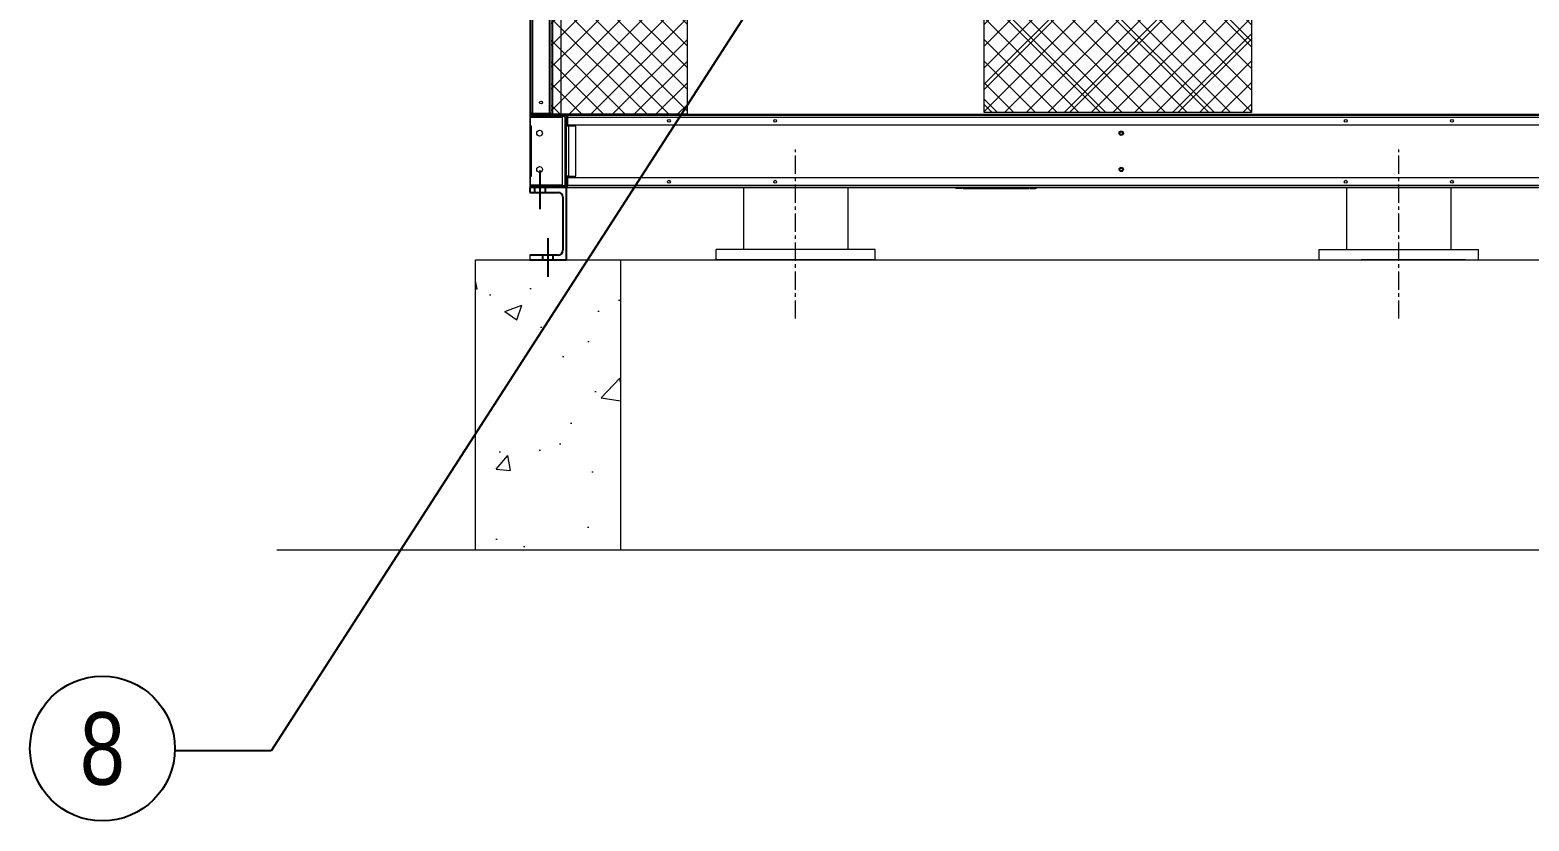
# Model space of a CAD drawing. Header units: millimetres. Extents: x -17070 to 48083, y -291348 to 45670.
# Drawn here: x 36252 to 39357, y 31146 to 32783 of the extents above; entities that cross this region are included whole.
import ezdxf
from ezdxf import colors
from ezdxf.entities.mleader import LeaderData, LeaderLine
from ezdxf.enums import TextEntityAlignment as Align
from ezdxf.math import Vec2, Vec3

# ---------------------------------------------------------------- set-up
doc = ezdxf.new("R2010")
doc.units = ezdxf.units.MM
doc.linetypes.add('CENTER', pattern=[2, 1.25, -0.25, 0.25, -0.25])
doc.linetypes.add('CENTERX2', pattern=[4, 2.5, -0.5, 0.5, -0.5])
for name, color, linetype in [('center', 1, 'CENTER'), ('냉각탑_dim', 1, 'Continuous'), ('냉각탑_text', 3, 'Continuous'), ('냉각탑_기초', 23, 'Continuous')]:
    doc.layers.add(name, color=color, linetype=linetype)
doc.styles.get("Standard").update_dxf_attribs({"font": 'arial.ttf'})
pattern_1 = [(45, (-1466092.448, -400540.574), (-22.4506403, 22.4506403), []), (135, (-1466092.448, -400540.574), (-22.4506403, -22.4506403), [])]

# ---------------------------------------------------------------- blocks, each defined once
blk = doc.blocks.new('2')
at = {"lineweight": 5}
h = blk.add_hatch(dxfattribs=at)
h.set_pattern_fill('ANSI37', scale=10)
h.set_pattern_definition(pattern_1)
h.paths.add_polyline_path([(37612.9, 32608.9), (37612.9, 34725.3), (37331.4, 34725.3), (37331.4, 32608.9)])
at = {"lineweight": 20}
h = blk.add_hatch(dxfattribs=at)
h.set_pattern_fill('ANSI37', scale=50)
h.set_pattern_definition([(45, (-1466092.45, -455758.06), (-112.253202, 112.253202), []), (135, (-1466092.45, -455758.06), (-112.253202, -112.253202), [])])
h.paths.add_polyline_path([(38781.9, 32612.3), (38781.9, 34728.7), (38228.1, 34728.7), (38228.1, 32612.3)])
at = {"lineweight": 5}
h = blk.add_hatch(dxfattribs=at)
h.set_pattern_fill('ANSI37', scale=10)
h.set_pattern_definition(pattern_1)
h.paths.add_polyline_path([(38781.9, 32612.3), (38781.9, 34728.7), (38228.1, 34728.7), (38228.1, 32612.3)])
at = {"color": 7, "lineweight": 20}
for p, q in [((37287.4, 36055.6), (37287.4, 32611)), ((37289.4, 36055.6), (37289.4, 32611)), ((37292.8, 36055.6), (37292.8, 32611)), ((37328, 32611), (37328, 36055.6)), ((37331.4, 32612.7), (37331.4, 34725.3)), ((37334.4, 32608.9), (40840.4, 32608.9)), ((37355.2, 32607.3), (40819.5, 32607.3)), ((40809.8, 32602.1), (37365, 32602.1)), ((37365, 32587.3), (40809.8, 32587.3)), ((40809.8, 32477.3), (37365, 32477.3)), ((37365, 32462.5), (40809.8, 32462.5)), ((37365, 32457.3), (40809.8, 32457.3)), ((37729.8, 32457.3), (37729.8, 32329.3)), ((37946.1, 32457.3), (37946.1, 32329.3)), ((38979.1, 32457.3), (38979.1, 32329.3)), ((39195.4, 32457.3), (39195.4, 32329.3)), ((38002.9, 32329.3), (37672.9, 32329.3)), ((37672.9, 32307.3), (37672.9, 32329.3)), ((38002.9, 32307.3), (38002.9, 32329.3)), ((38922.2, 32329.3), (39252.2, 32329.3)), ((38922.2, 32307.3), (38922.2, 32329.3)), ((39252.2, 32307.3), (39252.2, 32329.3)), ((38002.9, 32307.3), (37672.9, 32307.3)), ((37699.8, 32307.3), (37916.1, 32307.3)), ((38922.2, 32307.3), (39252.2, 32307.3)), ((39225.4, 32307.3), (39009.1, 32307.3))]:
    blk.add_line(p, q, dxfattribs=at)
at = {"color": 7, "lineweight": 20, "ltscale": 0.135166}
blk.add_line((37334.8, 32608.9), (37334.8, 32933.3), dxfattribs=at)
at = {"color": 7, "lineweight": 20, "ltscale": 0.134725}
blk.add_line((37351.4, 32933.3), (37351.4, 32610), dxfattribs=at)
at = {"color": 7, "lineweight": 20, "ltscale": 0.002}
blk.add_line((37287.4, 32611), (37287.4, 32606.2), dxfattribs=at)
at = {"color": 7, "lineweight": 20, "ltscale": 0.000874532}
blk.add_line((37289.5, 32611), (37287.4, 32611), dxfattribs=at)
at = {"lineweight": 20}
for p in [(37287.4, 32606.2), (37360.4, 32457.3)]:
    blk.add_line(p, (37287.4, 32457.3), dxfattribs=at)
at = {"color": 7, "lineweight": 20, "ltscale": 0.001417}
blk.add_line((37292.8, 32611), (37289.4, 32611), dxfattribs=at)
at = {"color": 7, "lineweight": 20, "ltscale": 0.000708908}
blk.add_line((37289.4, 32609.3), (37289.4, 32611), dxfattribs=at)
at = {"color": 7, "lineweight": 20, "ltscale": 0.000832794}
blk.add_line((37289.4, 32609.3), (37291.4, 32609.3), dxfattribs=at)
at = {"color": 7, "lineweight": 20, "ltscale": 0.026917}
for p, q in [((37290.6, 32607.3), (37355.2, 32607.3)), ((37355.2, 32604.1), (37290.6, 32604.1)), ((37355.2, 32460.5), (37290.6, 32460.5)), ((37290.6, 32457.3), (37355.2, 32457.3))]:
    blk.add_line(p, q, dxfattribs=at)
at = {"color": 7, "lineweight": 20, "ltscale": 0.000832753}
blk.add_line((37290.8, 32609.3), (37290.8, 32607.3), dxfattribs=at)
at = {"color": 7, "lineweight": 20, "ltscale": 0.000708333}
blk.add_line((37291.4, 32609.3), (37291.4, 32611), dxfattribs=at)
at = {"color": 7, "lineweight": 20, "ltscale": 0.01525}
blk.add_line((37291.4, 32609.3), (37328, 32609.3), dxfattribs=at)
at = {"color": 7, "lineweight": 20, "ltscale": 0.014667}
blk.add_line((37292.8, 32611), (37328, 32611), dxfattribs=at)
at = {"color": 7, "lineweight": 20, "ltscale": 0.000833333}
for p, q in [((37326, 32607.3), (37326, 32609.3)), ((37290.6, 32584.1), (37288.6, 32584.1)), ((37288.6, 32480.5), (37290.6, 32480.5)), ((38182.9, 32455.3), (38182.9, 32457.3)), ((38322.9, 32455.3), (38322.9, 32457.3))]:
    blk.add_line(p, q, dxfattribs=at)
at = {"color": 7, "lineweight": 20, "ltscale": 0.001131}
blk.add_line((37330.7, 32611), (37328, 32611), dxfattribs=at)
at = {"color": 7, "lineweight": 20, "ltscale": 0.000708334}
blk.add_line((37328, 32609.3), (37328, 32611), dxfattribs=at)
at = {"color": 7, "lineweight": 20, "ltscale": 0.000958273}
blk.add_line((37329.4, 32607.3), (37329.4, 32609.6), dxfattribs=at)
at = {"color": 7, "lineweight": 20, "ltscale": 0.000414935}
blk.add_line((37330.4, 32610.3), (37329.7, 32611), dxfattribs=at)
at = {"color": 7, "lineweight": 20, "ltscale": 0.00225}
blk.add_line((37331.4, 32607.3), (37331.4, 32612.7), dxfattribs=at)
at = {"color": 7, "lineweight": 20, "ltscale": 9.12608e-06}
blk.add_line((37331.4, 32612.7), (37331.4, 32612.7), dxfattribs=at)
at = {"color": 7, "lineweight": 20, "ltscale": 0.000666667}
blk.add_line((37334.4, 32607.3), (37334.4, 32608.9), dxfattribs=at)
at = {"color": 7, "lineweight": 20, "ltscale": 0.002167}
for p, q in [((37365, 32607.3), (37365, 32602.1)), ((37287.4, 32584.1), (37290.6, 32584.1)), ((37367.6, 32584.1), (37362.4, 32584.1)), ((37367.6, 32480.5), (37362.4, 32480.5)), ((37365, 32457.3), (37365, 32462.5))]:
    blk.add_line(p, q, dxfattribs=at)
at = {"color": 7, "lineweight": 20, "ltscale": 0.001334}
blk.add_line((37287.4, 32587.3), (37287.4, 32584.1), dxfattribs=at)
at = {"color": 7, "lineweight": 20, "ltscale": 0.001333}
for p, q in [((37287.4, 32587.3), (37288.6, 32587.3)), ((37365.6, 32584.1), (37365.6, 32587.3)), ((37367.6, 32587.3), (37367.6, 32584.1)), ((37287.4, 32480.5), (37287.4, 32477.3)), ((37287.4, 32480.5), (37288.6, 32480.5)), ((37287.4, 32480.5), (37288.6, 32480.5)), ((37287.4, 32477.3), (37288.6, 32477.3)), ((37362.4, 32480.5), (37365.6, 32480.5)), ((37365.6, 32477.3), (37365.6, 32480.5)), ((37367.6, 32480.5), (37367.6, 32477.3))]:
    blk.add_line(p, q, dxfattribs=at)
at = {"color": 7, "lineweight": 20, "ltscale": 0.02775}
for p, q in [((37355.2, 32602.3), (37288.6, 32602.3)), ((37288.6, 32462.3), (37355.2, 32462.3))]:
    blk.add_line(p, q, dxfattribs=at)
at = {"color": 7, "lineweight": 20, "ltscale": 0.007583}
for p, q in [((37288.6, 32584.1), (37288.6, 32602.3)), ((37362.4, 32602.3), (37362.4, 32584.1)), ((37288.6, 32462.3), (37288.6, 32480.5)), ((37362.4, 32480.5), (37362.4, 32462.3))]:
    blk.add_line(p, q, dxfattribs=at)
at = {"color": 7, "lineweight": 20, "ltscale": 0.043167}
for p, q in [((37290.6, 32480.5), (37290.6, 32584.1)), ((37362.4, 32584.1), (37362.4, 32480.5)), ((37367.6, 32584.1), (37367.6, 32480.5)), ((37382.4, 32480.5), (37382.4, 32584.1))]:
    blk.add_line(p, q, dxfattribs=at)
at = {"color": 7, "lineweight": 20, "ltscale": 0.00075073}
blk.add_line((37290.8, 32604.1), (37290.8, 32602.3), dxfattribs=at)
at = {"color": 7, "lineweight": 20, "ltscale": 0.000749999}
for p, q in [((37326, 32602.3), (37326, 32604.1)), ((37329.4, 32602.3), (37329.4, 32604.1)), ((37331.4, 32602.3), (37331.4, 32604.1)), ((37334.8, 32602.3), (37334.8, 32604.1))]:
    blk.add_line(p, q, dxfattribs=at)
at = {"color": 7, "lineweight": 20, "ltscale": 0.001532}
for p, q in [((37358.8, 32604.1), (37355.2, 32604.1)), ((37358.8, 32460.5), (37355.2, 32460.5))]:
    blk.add_line(p, q, dxfattribs=at)
at = {"color": 7, "lineweight": 20, "ltscale": 0.00075}
for p, q in [((37355.2, 32602.3), (37355.2, 32604.1)), ((37362.4, 32602.3), (37362.4, 32604.1)), ((37355.2, 32462.3), (37355.2, 32460.5)), ((37362.4, 32462.3), (37362.4, 32460.5))]:
    blk.add_line(p, q, dxfattribs=at)
at = {"color": 7, "lineweight": 20, "ltscale": 0.058333}
blk.add_line((37355.2, 32462.3), (37355.2, 32602.3), dxfattribs=at)
at = {"color": 7, "lineweight": 20, "ltscale": 0.000699693}
blk.add_line((37359.4, 32605.1), (37358.1, 32604.1), dxfattribs=at)
at = {"color": 7, "lineweight": 20, "ltscale": 1.30533e-05}
blk.add_line((37360.4, 32602.2), (37360.4, 32602.1), dxfattribs=at)
at = {"color": 7, "lineweight": 20, "ltscale": 0.058167}
blk.add_line((37360.4, 32462.5), (37360.4, 32602.1), dxfattribs=at)
at = {"color": 7, "lineweight": 20, "ltscale": 0.001083}
for p, q in [((37362.4, 32604.1), (37365, 32604.1)), ((37362.4, 32602.3), (37365, 32602.3)), ((37362.4, 32462.3), (37365, 32462.3)), ((37362.4, 32460.5), (37365, 32460.5))]:
    blk.add_line(p, q, dxfattribs=at)
at = {"color": 7, "lineweight": 20, "ltscale": 0.000167165}
blk.add_line((37362.4, 32584.1), (37362.8, 32584.1), dxfattribs=at)
at = {"color": 7, "lineweight": 20, "ltscale": 0.006167}
for p, q in [((37365, 32602.1), (37365, 32587.3)), ((37382.4, 32584.1), (37367.6, 32584.1)), ((37365, 32477.3), (37365, 32462.5)), ((37367.6, 32480.5), (37382.4, 32480.5))]:
    blk.add_line(p, q, dxfattribs=at)
at = {"color": 1, "linetype": 'CENTERX2', "ltscale": 50}
blk.add_line((37308.4, 32412.3), (37308.4, 32492.3), dxfattribs=at)
at = {"color": 7, "lineweight": 25, "ltscale": 0.008333}
blk.add_line((37287.4, 32457.3), (37287.4, 32447.3), dxfattribs=at)
at = {"color": 7, "lineweight": 25, "ltscale": 0.125}
for p, q in [((37362.4, 32457.3), (37287.4, 32457.3)), ((37287.4, 32307.3), (37362.4, 32307.3))]:
    blk.add_line(p, q, dxfattribs=at)
at = {"color": 7, "lineweight": 20, "ltscale": 0.027746}
blk.add_line((37355.2, 32462.3), (37288.6, 32462.3), dxfattribs=at)
at = {"color": 7, "lineweight": 20, "ltscale": 0.280701}
for p, q in [((37288.8, 32457.3), (37324, 32457.3)), ((37324, 32457.3), (37331.4, 32457.3)), ((37529.4, 32457.3), (37331.4, 32457.3)), ((37365.6, 32457.3), (40505.2, 32457.3)), ((37629.4, 32457.3), (37529.4, 32457.3)), ((40539.4, 32457.3), (37629.4, 32457.3))]:
    blk.add_line(p, q, dxfattribs=at)
at = {"color": 7, "lineweight": 20, "ltscale": 5.84498e-05}
blk.add_line((37289.4, 32457.5), (37289.4, 32457.3), dxfattribs=at)
at = {"color": 7, "lineweight": 20, "ltscale": 0.000499186}
blk.add_line((37290.6, 32457.3), (37289.4, 32457.3), dxfattribs=at)
at = {"color": 7, "lineweight": 20, "ltscale": 0.00074927}
for p, q in [((37290.8, 32462.3), (37290.8, 32460.5)), ((37331.4, 32462.3), (37331.4, 32460.5))]:
    blk.add_line(p, q, dxfattribs=at)
for p, q in [((37297.4, 32447.3), (37297.4, 32457.3)), ((37319.4, 32447.3), (37319.4, 32457.3)), ((37313.9, 32307.3), (37313.9, 32317.3)), ((37335.9, 32307.3), (37335.9, 32317.3))]:
    blk.add_line(p, q)
at = {"color": 7, "lineweight": 20, "ltscale": 0.000750001}
blk.add_line((37326, 32460.5), (37326, 32462.3), dxfattribs=at)
at = {"color": 7, "lineweight": 20, "ltscale": 0.0006674}
blk.add_line((37329.4, 32460.7), (37329.4, 32462.3), dxfattribs=at)
at = {"color": 7, "lineweight": 20, "ltscale": 2.54818e-05}
blk.add_line((37329.4, 32460.7), (37329.4, 32460.7), dxfattribs=at)
at = {"color": 7, "lineweight": 20, "ltscale": 0.000666668}
blk.add_line((37333.1, 32462.3), (37333.1, 32460.7), dxfattribs=at)
at = {"color": 7, "lineweight": 20, "ltscale": 8.33333e-05}
blk.add_line((37333.1, 32460.5), (37333.1, 32460.7), dxfattribs=at)
at = {"color": 7, "lineweight": 20, "ltscale": 0.009208}
blk.add_line((37333.1, 32460.7), (37355.2, 32460.7), dxfattribs=at)
at = {"color": 7, "lineweight": 20, "ltscale": 0.004083}
blk.add_line((37355.2, 32457.3), (37365, 32457.3), dxfattribs=at)
at = {"color": 7, "lineweight": 20, "ltscale": 0.000699695}
blk.add_line((37359.4, 32459.6), (37358.1, 32460.5), dxfattribs=at)
at = {"color": 7, "lineweight": 20, "ltscale": 0.000967382}
blk.add_line((37360, 32460.7), (37362.4, 32460.7), dxfattribs=at)
at = {"color": 7, "lineweight": 20, "ltscale": 0.000834114}
blk.add_line((37360.4, 32479.3), (37362.4, 32479.3), dxfattribs=at)
at = {"ltscale": 25}
blk.add_line((37362.4, 32457.3), (37362.4, 32307.3), dxfattribs=at)
at = {"color": 7, "lineweight": 20, "ltscale": 2.13171e-06}
blk.add_line((38165.9, 32457.3), (38165.9, 32457.3), dxfattribs=at)
at = {"color": 7, "lineweight": 20, "ltscale": 0.004833}
for p, q in [((38182.9, 32455.3), (38171.3, 32455.3)), ((38322.9, 32455.3), (38334.5, 32455.3))]:
    blk.add_line(p, q, dxfattribs=at)
at = {"color": 7, "lineweight": 20, "ltscale": 0.000834981}
for p, q in [((38184.9, 32455.3), (38184.9, 32457.3)), ((38320.9, 32455.3), (38320.9, 32457.3))]:
    blk.add_line(p, q, dxfattribs=at)
at = {"color": 7, "lineweight": 20, "ltscale": 0.056667}
blk.add_line((38184.9, 32455.3), (38320.9, 32455.3), dxfattribs=at)
at = {"color": 7, "lineweight": 20, "ltscale": 7.17165e-06}
blk.add_line((38221.7, 32457.3), (38221.6, 32457.3), dxfattribs=at)
at = {"color": 7, "lineweight": 20, "ltscale": 7.33296e-06}
blk.add_line((38232.5, 32457.3), (38232.5, 32457.3), dxfattribs=at)
at = {"color": 7, "lineweight": 20, "ltscale": 2.15275e-06}
blk.add_line((38339.9, 32457.3), (38339.9, 32457.3), dxfattribs=at)
at = {"color": 7, "lineweight": 25, "ltscale": 0.05125}
for p, q in [((37287.4, 32447.3), (37345.9, 32447.3)), ((37345.9, 32317.3), (37287.4, 32317.3))]:
    blk.add_line(p, q, dxfattribs=at)
at = {"color": 7, "lineweight": 25, "ltscale": 0.091667}
blk.add_line((37355.9, 32437.3), (37355.9, 32327.3), dxfattribs=at)
at = {"color": 7, "lineweight": 15, "ltscale": 0.0625}
blk.add_line((37287.4, 32317.3), (37287.4, 32307.3), dxfattribs=at)
at = {"lineweight": 5}
blk.add_line((37362.4, 32307.3), (40812.4, 32307.3), dxfattribs=at)
at = {"color": 0, "lineweight": 20}
for points in [[(37331.4, 34725.3), (37612.9, 34725.3), (37612.9, 32608.9), (37331.4, 32608.9)], [(38228.1, 34728.7), (38781.9, 34728.7), (38781.9, 32612.3), (38228.1, 32612.3)]]:
    blk.add_lwpolyline(points, close=True, dxfattribs=at)
at = {"color": 7, "lineweight": 20}
for centre, radius in [((37310.4, 32633.3), 3), ((37307.4, 32569.8), 6), ((37575.4, 32595.3), 3), ((37795.4, 32595.3), 3), ((38512.4, 32569.8), 4.5), ((38977.4, 32595.3), 3), ((39197.4, 32595.3), 3), ((38512.4, 32569.8), 3), ((37307.4, 32494.8), 6), ((38512.4, 32494.8), 4.5), ((38512.4, 32494.8), 3), ((37575.4, 32469.3), 3), ((37795.4, 32469.3), 3), ((38977.4, 32469.3), 3), ((39197.4, 32469.3), 3)]:
    blk.add_circle(centre, radius, dxfattribs=at)
for centre, radius, start, end in [((37290.6, 32602.1), 5.2, 90, 127.9754), ((37290.8, 32612.7), 3.4, 210, 245.684), ((37292.8, 32612.7), 3.4, 210, 245.684), ((37326, 32612.7), 3.4, 270, 271.0617), ((37328, 32612.7), 3.4, 270, 0), ((37356.4, 32601.3), 10, 120, 130.5358), ((37355.2, 32602.1), 5.2, 0, 90), ((37290.6, 32602.1), 2, 90, 174.2608), ((37356.4, 32601.3), 10, 163.7293, 174.2608), ((37356.4, 32601.3), 4.5, 141.5215, 167.16), ((37356.4, 32601.3), 4.5, 332.7338, 35.0776), ((37290.6, 32462.5), 5.2, 232.0246, 270), ((37290.6, 32462.5), 2, 185.7391, 270), ((37326, 32460.7), 3.4, 270, 270.9278), ((37326, 32460.7), 3.4, 356.6277, 0), ((37327.3, 32460.7), 2.04, 354.372, 359.993), ((37355.2, 32462.5), 5.2, 270, 0), ((38171.3, 32458.7), 3.4, 204.2426, 270), ((38171.3, 32458.7), 1.4, 267.8184, 270), ((38334.5, 32458.7), 3.4, 270, 335.7574), ((38334.5, 32458.7), 1.4, 270, 272.1991), ((38480.1, 32462.5), 5.2, 269.7408, 270), ((38544.7, 32462.5), 5.2, 270, 270.2592)]:
    blk.add_arc(centre, radius, start, end, dxfattribs=at)
at = {"color": 7, "lineweight": 25}
for centre, start, end in [((37345.9, 32437.3), 0, 90), ((37345.9, 32327.3), 270, 0)]:
    blk.add_arc(centre, 10, start, end, dxfattribs=at)
at = {"color": 7, "lineweight": 20}
blk.add_open_spline([(37330.7, 32611), (37330.9, 32611.4), (37331.1, 32611.7), (37331.3, 32612), (37331.4, 32612.4), (37331.4, 32612.7)], degree=5, dxfattribs=at)
for points in [[(37358.8, 32604.1), (37359.3, 32603.8), (37359.8, 32603.4), (37360.1, 32603.1), (37360.3, 32602.7), (37360.4, 32602.2), (37360.4, 32602.2), (37360.4, 32602.2), (37360.4, 32602.1)], [(37358.8, 32460.5), (37359.3, 32460.9), (37359.8, 32461.2), (37360.1, 32461.6), (37360.3, 32462), (37360.4, 32462.4), (37360.4, 32462.5), (37360.4, 32462.5), (37360.4, 32462.5)]]:
    blk.add_open_spline(points, degree=5, knots=[0, 0, 0, 0, 0, 0, 6.96855, 6.96855, 6.96855, 7.688136, 7.688136, 7.688136, 7.688136, 7.688136, 7.688136], dxfattribs=at)

msp = doc.modelspace()

# ---------------------------------------------------------------- hatches: boundary and pattern name
at = {"layer": '냉각탑_기초', "lineweight": 20, "ltscale": 30}
h = msp.add_hatch(dxfattribs=at)
h.set_pattern_fill('AR-CONC', color=256, scale=50, style=0)
h.set_pattern_definition([(50, (22546.34, 15766), (358.63, -31.376), [37.5, -412.5]), (355, (22546.34, 15766), (-69.3757, 376.096), [30, -330]), (100.4514, (22576.22, 15763.4), (289.2547, 344.72), [31.87, -350.571]), (46.1842, (22546.34, 15866), (533.6205, -82.7595), [56.25, -618.75]), (96.6356, (22590.8, 15859.1), (467.331, 487.059), [47.805, -525.856]), (351.1842, (22546.34, 15866), (467.331, 487.059), [45, -495]), (21, (22596.34, 15841), (298.4535, -201.3094), [37.5, -412.5]), (326, (22596.34, 15841), (121.6577, 362.575), [30, -330]), (71.4514, (22621.2, 15824.24), (420.1113, 161.265), [31.87, -350.571]), (37.5, (22546.34, 15766.01), (6.0799, 166.4469), [0, -326, 0, -335, 0, -331.25]), (7.5, (22546.34, 15766.01), (131.5348, 197.2059), [0, -191, 0, -318.5, 0, -126.25]), (327.5, (22434.84, 15766.01), (266.9112, -11.2774), [0, -125, 0, -390, 0, -517.5]), (317.5, (22384.84, 15766.01), (291.593, 50.0525), [0, -162.5, 0, -259, 0, -367.5])])
h.paths.add_polyline_path([(37474.9, 32307.3), (37174.9, 32307.3), (37174.9, 31707.3), (37474.9, 31707.3)])

# ---------------------------------------------------------------- linework, layer by layer
at = {"color": 1, "linetype": 'CENTERX2', "ltscale": 50}
msp.add_line((37324.9, 32272.3), (37324.9, 32352.3), dxfattribs=at)
at = {"layer": 'center', "lineweight": 20, "ltscale": 30}
for p, q in [((37837.8, 32185.8), (37837.8, 32536)), ((39087.4, 32185.8), (39087.4, 32536))]:
    msp.add_line(p, q, dxfattribs=at)
at = {"layer": '냉각탑_dim', "linetype": 'ByBlock', "lineweight": -3}
msp.add_circle((36401.8, 31295.8), 150, dxfattribs=at)
at = {"layer": '냉각탑_기초', "lineweight": 20, "ltscale": 30}
msp.add_line((36762.8, 31707.3), (41520.8, 31707.3), dxfattribs=at)
msp.add_lwpolyline([(37174.9, 31707.3), (37174.9, 32307.3), (37474.9, 32307.3), (37474.9, 31707.3)], dxfattribs=at)

# ---------------------------------------------------------------- block references
msp.add_blockref('2', (0, 0))

# ---------------------------------------------------------------- texts
at = {"layer": '냉각탑_text', "width": 0.8}
msp.add_text('8', height=150, dxfattribs=at).set_placement((36401.8, 31295.8), align=Align.MIDDLE_CENTER)

# ---------------------------------------------------------------- leaders
at = {"layer": '냉각탑_dim', "lineweight": -3}
ml = msp.add_multileader_mtext('Standard', dxfattribs=at)
ml.set_content('')
ml.set_leader_properties(color=256)
ml.build(insert=Vec2(0, 0))
ml.multileader.update_dxf_attribs({"text_right_attachment_type": 6, "dogleg_length": 5, "arrow_head_size": 199.5, "scale": 30})
ctx = ml.context
ctx.base_point, ctx.scale, ctx.char_height, ctx.arrow_head_size, ctx.landing_gap_size, ctx.plane_origin = Vec3(36551.7, 31291.1), 30, 7.18, 199.5, 3.59, Vec3(38056.6, 31616.8)
ctx.right_attachment, ctx.text_align_type = 6, 2
notes = []
notes.append((ctx, [(0, (1, 1, 0), (36751.2, 31291.1), (-1, 0), 199.5, [(0, [(37926.6, 33113.7)], 0, [])])]))
ctx.mtext, ml.multileader.dxf.content_type = None, 0
for ctx, leaders in notes:
    for number, flags, end, landing, length, lines in leaders:
        leader = LeaderData()
        leader.index, (leader.has_last_leader_line, leader.has_dogleg_vector, leader.attachment_direction) = number, flags
        leader.last_leader_point, leader.dogleg_vector, leader.dogleg_length = Vec3(end), Vec3(landing), length
        for number, points, colour, breaks in lines:
            line = LeaderLine()
            line.index, line.vertices, line.color, line.breaks = number, Vec3.list(points), colors.encode_raw_color(colour), breaks
            leader.lines.append(line)
        ctx.leaders.append(leader)

doc.saveas('drawing.dxf')
